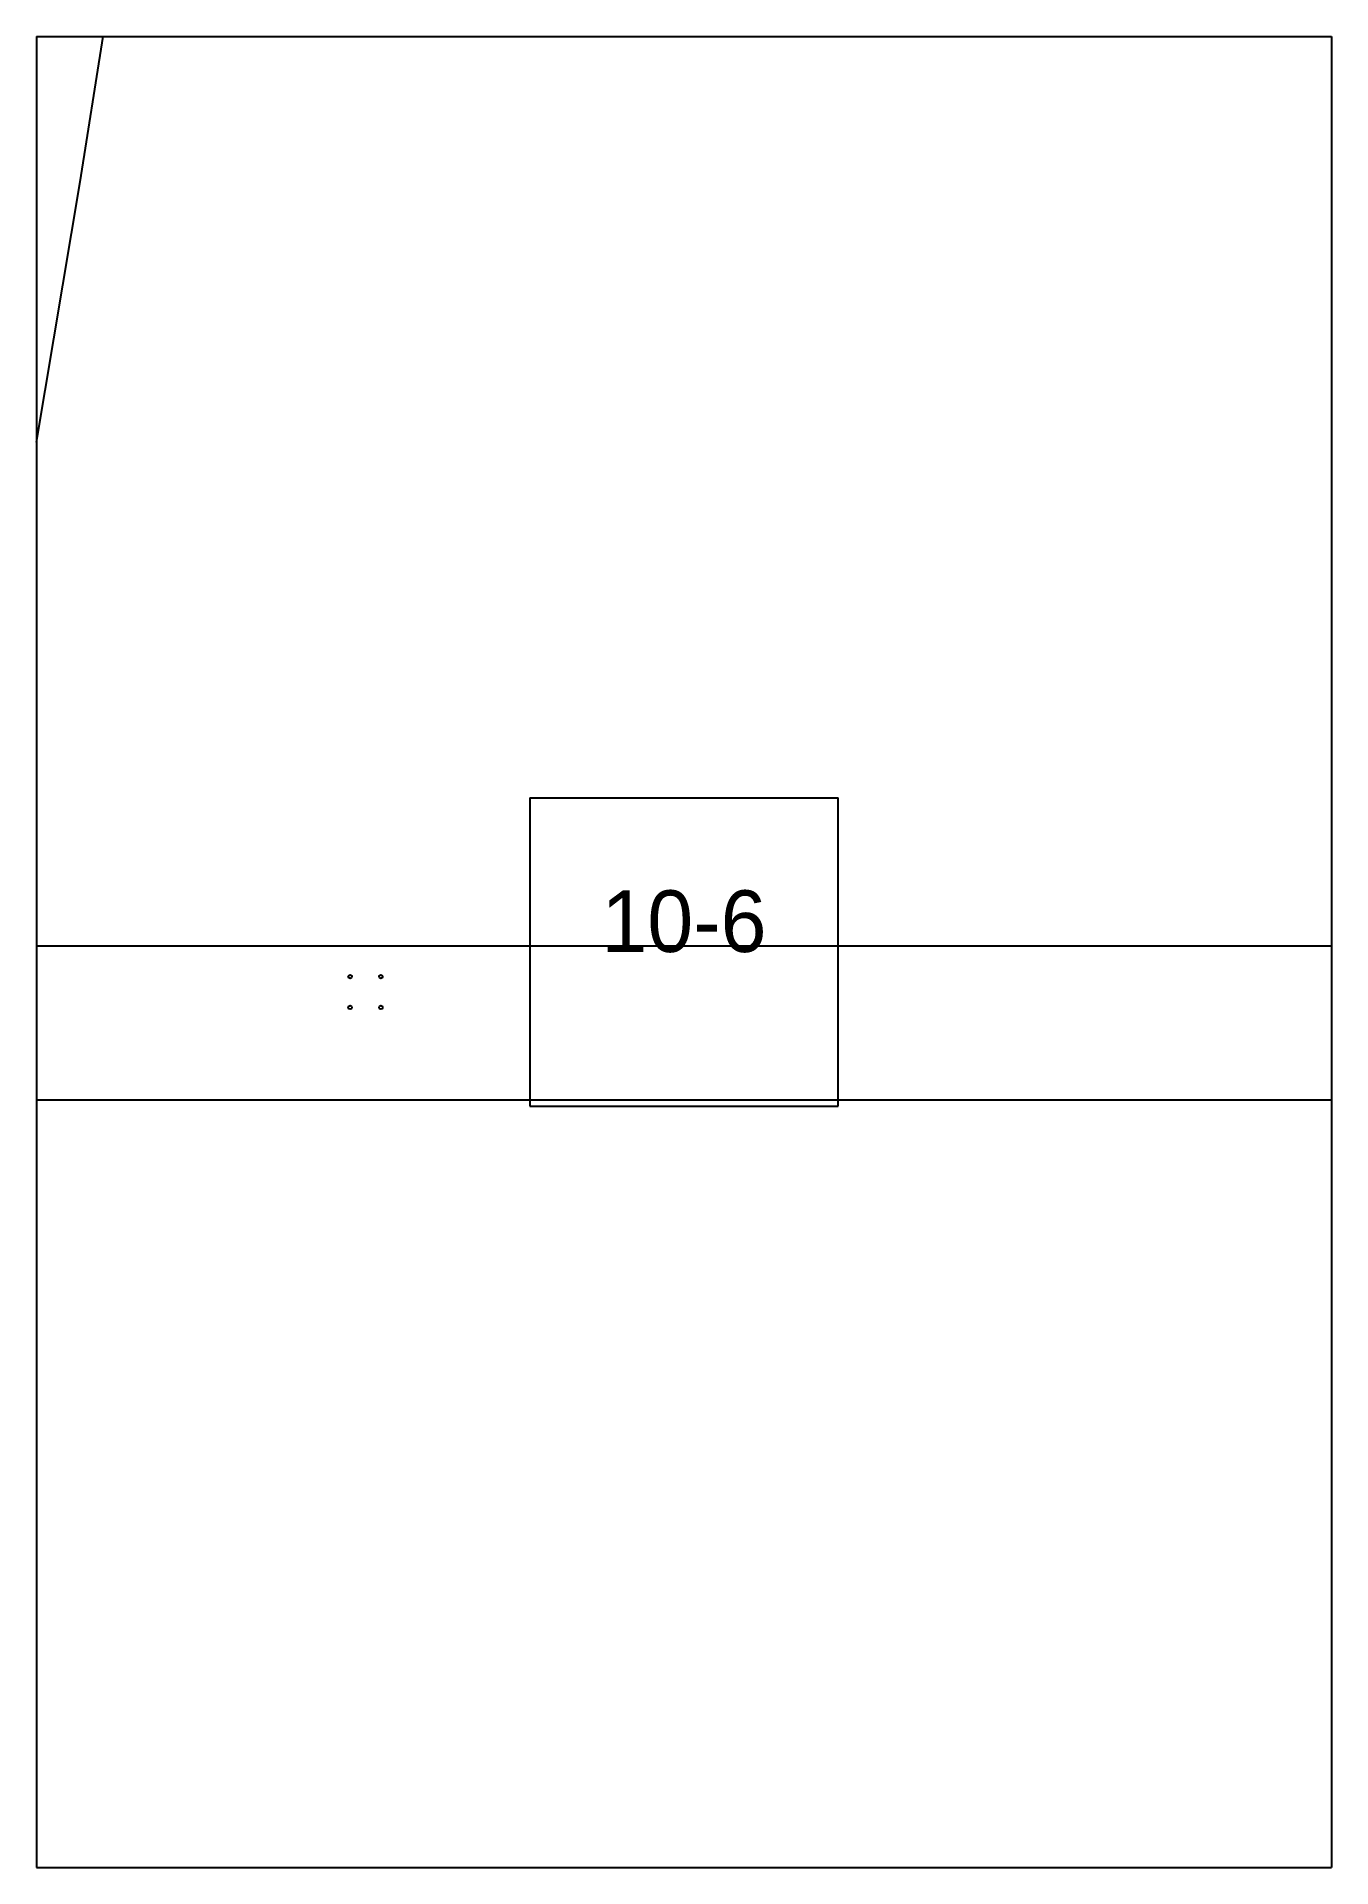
# Paper-space layout 'Plan 10-6' of a CAD drawing. Header units: metres, sheet in millimetres. Extents: x 0 to 210, y 0 to 297.
# The model-space entities are those that its viewports show. They can reach past a viewport. Long polylines and large blocks are cut down to what shows.
import ezdxf
from ezdxf.enums import TextEntityAlignment as Align

# ---------------------------------------------------------------- set-up
doc = ezdxf.new("R2010")
doc.units = ezdxf.units.M
for name, color, linetype in [('default', 7, 'Continuous'), ('mcircles', 7, 'Continuous'), ('TEXTLAYER', 7, 'Continuous'), ('VIEWPORTS', 7, 'Continuous')]:
    doc.layers.add(name, color=color, linetype=linetype)

msp = doc.modelspace()

# ---------------------------------------------------------------- linework, layer by layer
at = {"color": 9}
for p, q in [((1050, -2376), (1050, -2673)), ((1050, -2376), (1050, -2673)), ((1260, -2376), (1260, -2673)), ((1260, -2376), (1260, -2673)), ((840, -2673), (1050, -2673)), ((840, -2673), (1050, -2673)), ((1050, -2673), (1260, -2673)), ((1050, -2673), (1050, -2970)), ((1050, -2673), (1260, -2673)), ((1050, -2673), (1050, -2970)), ((1260, -2673), (1470, -2673)), ((1260, -2673), (1260, -2970)), ((1260, -2673), (1470, -2673)), ((1260, -2673), (1260, -2970)), ((1130, -2796.5), (1180, -2796.5)), ((1130, -2796.5), (1130, -2846.5)), ((1180, -2846.5), (1180, -2796.5)), ((1130, -2846.5), (1180, -2846.5)), ((840, -2970), (1050, -2970)), ((1050, -2970), (1260, -2970)), ((1260, -2970), (1470, -2970))]:
    msp.add_line(p, q, dxfattribs=at)
at = {"layer": 'default', "color": 7, "linetype": 'Continuous'}
for p, q in [((1057.04, -2696.54), (1064.53, -2649.48)), ((1049.98, -2738.92), (1057.04, -2696.54)), ((1043.86, -2775.51), (1049.98, -2738.92)), ((1036.35, -2820.5), (1357.7, -2820.5)), ((1036.35, -2845.5), (1357.7, -2845.5))]:
    msp.add_line(p, q, dxfattribs=at)
at = {"layer": 'mcircles', "color": 7, "linetype": 'Continuous'}
for centre in [(1100.85, -2825.5), (1105.85, -2825.5), (1100.85, -2830.5), (1105.85, -2830.5)]:
    msp.add_circle(centre, 0.3, dxfattribs=at)

# ---------------------------------------------------------------- texts
at = {"layer": 'TEXTLAYER', "color": 1}
msp.add_text('10-6', height=10, dxfattribs=at).set_placement((1155, -2821.5), align=Align.CENTER)

psp = doc.layouts.new('Plan 10-6')

# ---------------------------------------------------------------- viewports
at = {"layer": 'VIEWPORTS'}
psp.add_viewport(center=(105, 148.5), size=(210, 297), view_center_point=(1155, -2821.5), view_height=297, dxfattribs=at)

doc.saveas('drawing.dxf')
